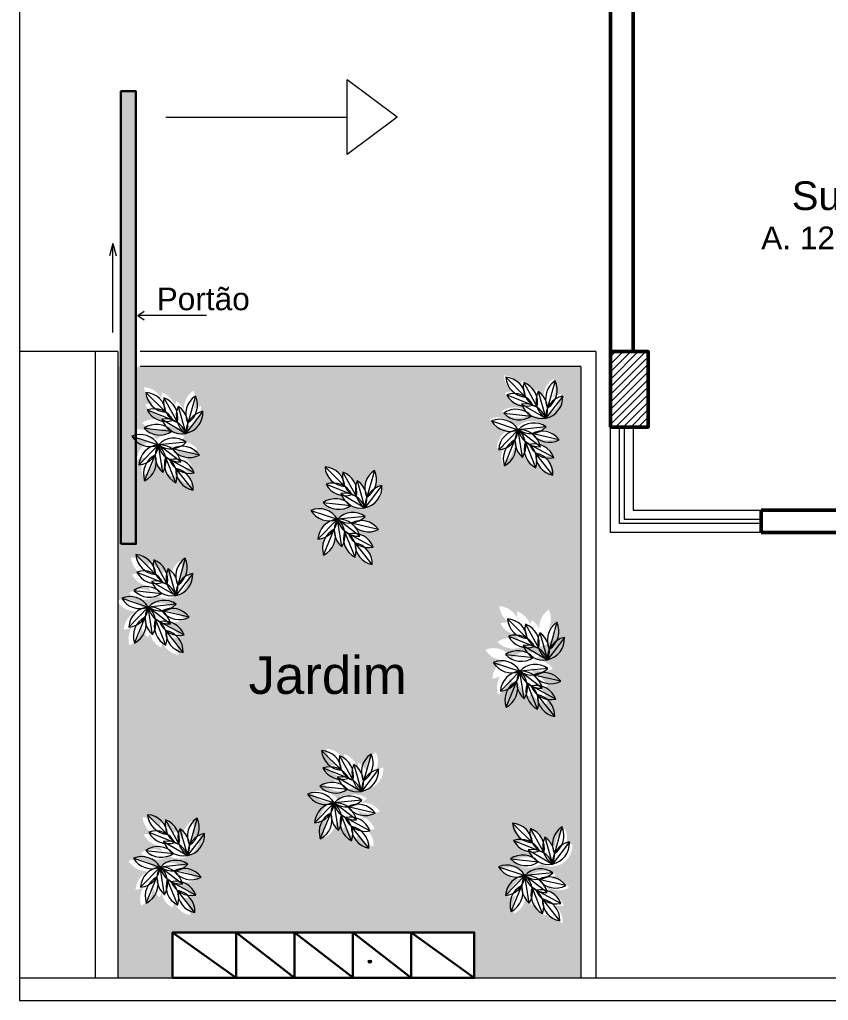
# Model space of a CAD drawing. Header units: millimetres. Extents: x 42 to 552, y 43 to 535.
# Drawn here: x 141.33 to 146.69, y 504.65 to 511.15 of the extents above; entities that cross this region are included whole.
import ezdxf
from ezdxf.enums import TextEntityAlignment as Align

# ---------------------------------------------------------------- set-up
doc = ezdxf.new("R2010")
doc.units = ezdxf.units.MM
doc.header["$LTSCALE"] = 0.75
doc.header["$MEASUREMENT"] = 0
for name, color, linetype, lineweight in [('Gramado', 9, 'Continuous', 0), ('Linhas finas', 7, 'Continuous', 0), ('Linhas medias', 7, 'Continuous', 30), ('Paredes', 7, 'Continuous', 50)]:
    doc.layers.add(name, color=color, linetype=linetype, lineweight=lineweight)
doc.layers.add('Textos', color=144, linetype='Continuous')
doc.styles.get("Standard").update_dxf_attribs({"font": 'arial.ttf'})

# ---------------------------------------------------------------- blocks, each defined once
blk = doc.blocks.new('arbusto3planta')
for p, q in [((-0.5066, 0.5559), (-0.3748, 0.4253)), ((-0.3875, 0.5209), (-0.2985, 0.3581)), ((-0.1792, 0.5325), (-0.2287, 0.3537)), ((-0.2923, 0.4631), (-0.2419, 0.2845)), ((-0.4995, 0.4403), (-0.3268, 0.3723)), ((-0.1292, 0.4319), (-0.2419, 0.2845)), ((-0.4017, 0.3788), (-0.2419, 0.2845)), ((-0.6003, 0.2667), (-0.424, 0.2088)), ((-0.5193, 0.3191), (-0.3348, 0.2992)), ((-0.5534, 0.0759), (-0.424, 0.2088)), ((-0.2393, 0.2275), (-0.424, 0.2088)), ((-0.3951, 0.0255), (-0.424, 0.2088)), ((-0.2765, 0.0962), (-0.424, 0.2088)), ((-0.5157, -0.0299), (-0.4453, 0.1417)), ((-0.1526, 0.1416), (-0.3334, 0.1832)), ((-0.3075, -0.0432), (-0.3764, 0.1291)), ((-0.1867, 0.0235), (-0.35, 0.1116)), ((-0.1934, -0.0921), (-0.3087, 0.0533))]:
    blk.add_line(p, q)
for centre, start, end in [((-0.3655, 0.5664), 184.25559, 266.25847), ((-0.5158, 0.4148), 4.25559, 86.25847), ((-0.2493, 0.4906), 167.63867, 249.64154), ((-0.4367, 0.3883), 347.63867, 69.64154), ((-0.1011, 0.4146), 123.52835, 205.53123), ((-0.3068, 0.4716), 303.52835, 25.53123), ((-0.1644, 0.4028), 154.77016, 236.77304), ((-0.3698, 0.3448), 334.77016, 56.77304), ((-0.4523, 0.307), 27.51341, 109.51629), ((-0.3741, 0.5056), 207.51341, 289.51629), ((-0.1007, 0.2934), 101.59933, 183.6022), ((-0.2703, 0.4231), 281.59933, 3.6022), ((-0.4385, 0.203), 42.85822, 124.8611), ((-0.376, 0.2398), 18.45543, 100.45831), ((-0.2675, 0.4236), 198.45543, 280.45831), ((-0.5454, 0.1364), 30.83678, 112.83966), ((-0.4788, 0.3392), 210.83678, 292.83966), ((-0.4157, 0.4153), 222.85822, 304.8611), ((-0.5651, 0.2168), 274.77156, 356.77444), ((-0.4122, 0.0679), 94.77156, 176.77444), ((-0.3041, 0.1338), 147.9424, 229.94528), ((-0.3209, 0.112), 54.76058, 136.76346), ((-0.3424, 0.3244), 234.76058, 316.76346), ((-0.415, 0.0677), 11.62767, 93.63055), ((-0.515, 0.1006), 327.9424, 49.94528), ((-0.2854, 0.2374), 191.62767, 273.63055), ((-0.2669, 0.0584), 36.03046, 118.03334), ((-0.3817, 0.0154), 116.70059, 198.70347), ((-0.5792, 0.0964), 296.70059, 18.70347), ((-0.219, 0.2664), 216.03046, 298.03334), ((-0.2429, 0.0826), 160.8109, 242.81378), ((-0.4411, 0.0033), 340.8109, 62.81378), ((-0.319, -0.0264), 20.68565, 102.68853), ((-0.2177, 0.1615), 200.68565, 282.68853), ((-0.1675, 0.0469), 177.42783, 259.43071), ((-0.3347, -0.0858), 357.42783, 79.43071)]:
    blk.add_arc(centre, 0.1414, start, end)

msp = doc.modelspace()

# ---------------------------------------------------------------- hatches: boundary and pattern name
at = {"layer": 'Gramado'}
h = msp.add_hatch(color=253, dxfattribs=at)
h.dxf.hatch_style = 1
h.paths.add_polyline_path([(142.0982, 510.6754), (141.9982, 510.6754), (141.9982, 507.6754), (142.0982, 507.6754)])
h = msp.add_hatch(dxfattribs=at)
h.set_pattern_fill('GRASS', color=92, scale=0.003)
h.set_pattern_definition([(90, (-892.924857, -728.601386), (-0.0538815367, 0.0538815367), [0.0142875, -0.0934755734]), (45, (-892.92486, -728.601386), (-0.0538815367, 0.0538815367), [0.0142875, -0.0619125]), (135, (-892.92486, -728.601386), (-0.0538815367, -0.0538815367), [0.0142875, -0.0619125])])
h.paths.add_polyline_path([(145.0471, 508.8498), (142.1271, 508.8498), (141.9771, 508.8498), (141.9771, 507.3001, -0.361474), (142.1477, 507.24, -0.373899), (142.3323, 507.2586, -0.081908), (142.2958, 507.2306, -0.256757), (142.4191, 507.1727, -0.283314), (142.271, 507.182, -0.082411), (142.2918, 507.1406, -0.2367), (142.385, 507.0547, -0.101831), (142.328, 507.0536, -0.233248), (142.3782, 506.939, -0.262089), (142.2719, 507.0281, -0.072632), (142.2642, 506.9879, -0.227131), (142.1903, 507.0852, -0.056209), (142.1766, 507.0567, -0.137169), (142.1336, 507.1196, -0.268295), (142.056, 507.0012, -0.225181), (142.0701, 507.1216, -0.095977), (142.0183, 507.107, -0.286437), (142.1046, 507.2294, -0.266309), (141.9771, 507.2889), (141.9771, 504.7998), (142.3406, 504.7998), (142.3406, 505.0998), (144.3406, 505.0998), (144.3406, 504.7998), (145.0471, 504.7998)])
h.paths.add_polyline_path([(142.4651, 508.0659, -0.262089), (142.3587, 508.155, -0.072632), (142.351, 508.1148, -0.227131), (142.2771, 508.2121, -0.056209), (142.2634, 508.1836, -0.137169), (142.2204, 508.2465, -0.268295), (142.1428, 508.1281, -0.225181), (142.1569, 508.2485, -0.095977), (142.1051, 508.2339, -0.286437), (142.1914, 508.3563, -0.286437), (142.0582, 508.4247, -0.373899), (142.2345, 508.3669, -0.373899), (142.4192, 508.3855, -0.081908), (142.3826, 508.3575, -0.256757), (142.5059, 508.2996, -0.283314), (142.3579, 508.3089, -0.082411), (142.3786, 508.2675, -0.2367), (142.4718, 508.1816, -0.101831), (142.4148, 508.1805, -0.233248)], flags=16)
h.paths.add_polyline_path([(142.2345, 508.3669), (142.382, 508.2542, -0.373899)], flags=0)
h.paths.add_polyline_path([(142.4166, 508.4426, -0.171247), (142.3237, 508.4572, -0.373899), (142.1392, 508.4771, -0.283314), (142.2873, 508.4854, -0.082411), (142.2618, 508.5241, -0.2367), (142.159, 508.5983, -0.101831), (142.2155, 508.6062, -0.233248), (142.1519, 508.714, -0.262089), (142.2681, 508.6382, -0.072632), (142.271, 508.6789, -0.227131), (142.356, 508.5911, -0.056209), (142.3662, 508.6211, -0.137169), (142.4163, 508.5638, -0.268295), (142.4793, 508.6906, -0.225181), (142.4796, 508.5693, -0.095977), (142.5293, 508.59, -0.373899)], flags=16)
h.paths.add_polyline_path([(142.4166, 508.4426), (142.2568, 508.5369, -0.373899)], flags=0)
h.paths.add_polyline_path([(142.3925, 507.5637, -0.225181), (142.3928, 507.4424, -0.095977), (142.4425, 507.4631, -0.373899), (142.3298, 507.3157, -0.171247), (142.2368, 507.3303, -0.373899), (142.0523, 507.3502, -0.283314), (142.2004, 507.3585, -0.082411), (142.1749, 507.3972, -0.2367), (142.0722, 507.4714, -0.101831), (142.1286, 507.4793, -0.233248), (142.0651, 507.5871, -0.262089), (142.1813, 507.5113, -0.072632), (142.1842, 507.552, -0.227131), (142.2691, 507.4642, -0.056209), (142.2793, 507.4942, -0.137169), (142.3295, 507.4369, -0.268295)], flags=16)
h.paths.add_polyline_path([(142.3298, 507.3157), (142.17, 507.41, -0.373899)], flags=0)
h.paths.add_polyline_path([(143.2577, 507.8968, -0.373899), (143.4341, 507.8389, -0.373899), (143.6187, 507.8575, -0.081908), (143.5821, 507.8296, -0.256757), (143.7054, 507.7716, -0.283314), (143.5574, 507.781, -0.082411), (143.5781, 507.7396, -0.2367), (143.6713, 507.6536, -0.101831), (143.6143, 507.6526, -0.233248), (143.6646, 507.538, -0.262089), (143.5582, 507.627, -0.072632), (143.5505, 507.5869, -0.227131), (143.4766, 507.6842, -0.056209), (143.4629, 507.6556, -0.137169), (143.42, 507.7185, -0.268295), (143.3423, 507.6001, -0.225181), (143.3564, 507.7205, -0.095977), (143.3046, 507.7059, -0.286437), (143.3909, 507.8283, -0.286437)], flags=16)
h.paths.add_polyline_path([(143.4341, 507.8389), (143.5815, 507.7263, -0.373899)], flags=0)
h.paths.add_polyline_path([(143.3387, 507.9491, -0.283314), (143.4868, 507.9575, -0.082411), (143.4613, 507.9961, -0.2367), (143.3585, 508.0704, -0.101831), (143.415, 508.0782, -0.233248), (143.3514, 508.186, -0.262089), (143.4676, 508.1102, -0.072632), (143.4705, 508.151, -0.227131), (143.5555, 508.0632, -0.056209), (143.5657, 508.0932, -0.137169), (143.6158, 508.0358, -0.268295), (143.6788, 508.1626, -0.225181), (143.6792, 508.0414, -0.095977), (143.7288, 508.062, -0.373899), (143.6161, 507.9146, -0.171247), (143.5232, 507.9293, -0.373899)], flags=16)
h.paths.add_polyline_path([(143.6161, 507.9146), (143.4563, 508.0089, -0.373899)], flags=0)
h.paths.add_polyline_path([(143.3611, 506.3175, -0.262089), (143.4773, 506.2417, -0.072632), (143.4802, 506.2825, -0.227131), (143.5652, 506.1946, -0.056209), (143.5754, 506.2247, -0.137169), (143.6255, 506.1673, -0.268295), (143.6885, 506.2941, -0.225181), (143.6888, 506.1728, -0.095977), (143.7385, 506.1935, -0.373899), (143.6258, 506.0461, -0.171247), (143.5329, 506.0608, -0.373899), (143.3484, 506.0806, -0.283314), (143.4965, 506.089, -0.082411), (143.471, 506.1276, -0.2367), (143.3682, 506.2019, -0.101831), (143.4247, 506.2097, -0.233248)], flags=16)
h.paths.add_polyline_path([(144.4429, 508.5033, -0.373899), (144.6192, 508.4454, -0.373899), (144.8038, 508.4641, -0.081908), (144.7673, 508.4361, -0.256757), (144.8906, 508.3782, -0.283314), (144.7425, 508.3875, -0.082411), (144.7633, 508.3461, -0.2367), (144.8565, 508.2601, -0.101831), (144.7995, 508.2591, -0.233248), (144.8497, 508.1445, -0.262089), (144.7434, 508.2335, -0.072632), (144.7357, 508.1934, -0.227131), (144.6617, 508.2907, -0.056209), (144.648, 508.2621, -0.137169), (144.6051, 508.325, -0.268295), (144.5274, 508.2066, -0.225181), (144.5415, 508.3271, -0.095977), (144.4898, 508.3125, -0.286437), (144.5761, 508.4348, -0.286437)], flags=16)
h.paths.add_polyline_path([(144.6192, 508.4454), (144.7667, 508.3328, -0.373899)], flags=0)
h.paths.add_polyline_path([(143.6258, 506.0461), (143.466, 506.1404, -0.373899)], flags=0)
h.paths.add_polyline_path([(144.5238, 508.5556, -0.283314), (144.6719, 508.564, -0.082411), (144.6464, 508.6026, -0.2367), (144.5436, 508.6769, -0.101831), (144.6001, 508.6847, -0.233248), (144.5366, 508.7925, -0.262089), (144.6528, 508.7167, -0.072632), (144.6557, 508.7575, -0.227131), (144.7406, 508.6697, -0.056209), (144.7508, 508.6997, -0.137169), (144.8009, 508.6423, -0.268295), (144.864, 508.7691, -0.225181), (144.8643, 508.6479, -0.095977), (144.914, 508.6685, -0.373899), (144.8013, 508.5211, -0.171247), (144.7083, 508.5358, -0.373899)], flags=16)
h.paths.add_polyline_path([(144.5075, 507.2629, -0.262089), (144.6237, 507.1871, -0.072632), (144.6266, 507.2278, -0.227131), (144.7116, 507.14, -0.056209), (144.7218, 507.17, -0.137169), (144.7719, 507.1127, -0.268295), (144.8349, 507.2395, -0.225181), (144.8352, 507.1182, -0.095977), (144.8849, 507.1389, -0.373899), (144.7722, 506.9914, -0.171247), (144.6792, 507.0061, -0.373899), (144.4947, 507.026, -0.283314), (144.6429, 507.0343, -0.082411), (144.6174, 507.073, -0.2367), (144.5146, 507.1472, -0.101831), (144.5711, 507.1551, -0.233248)], flags=16)
h.paths.add_polyline_path([(144.8013, 508.5211), (144.6414, 508.6154, -0.373899)], flags=0)
h.paths.add_polyline_path([(144.4138, 506.9736, -0.373899), (144.5901, 506.9158, -0.373899), (144.7748, 506.9344, -0.081908), (144.7382, 506.9064, -0.256757), (144.8615, 506.8485, -0.283314), (144.7135, 506.8578, -0.082411), (144.7342, 506.8164, -0.2367), (144.8274, 506.7305, -0.101831), (144.7704, 506.7294, -0.233248), (144.8207, 506.6148, -0.262089), (144.7143, 506.7039, -0.072632), (144.7066, 506.6637, -0.227131), (144.6327, 506.761, -0.056209), (144.619, 506.7325, -0.137169), (144.576, 506.7954, -0.268295), (144.4984, 506.677, -0.225181), (144.5125, 506.7974, -0.095977), (144.4607, 506.7828, -0.286437), (144.547, 506.9052, -0.286437)], flags=16)
h.paths.add_polyline_path([(144.5901, 506.9158), (144.7376, 506.8031, -0.373899)], flags=0)
h.paths.add_polyline_path([(143.4437, 505.9704, -0.373899), (143.6284, 505.989, -0.081908), (143.5918, 505.9611, -0.256757), (143.7151, 505.9031, -0.283314), (143.5671, 505.9124, -0.082411), (143.5878, 505.871, -0.2367), (143.681, 505.7851, -0.101831), (143.624, 505.784, -0.233248), (143.6743, 505.6694, -0.262089), (143.5679, 505.7585, -0.072632), (143.5602, 505.7184, -0.227131), (143.4863, 505.8157, -0.056209), (143.4726, 505.7871, -0.137169), (143.4296, 505.85, -0.268295), (143.352, 505.7316, -0.225181), (143.3661, 505.852, -0.095977), (143.3143, 505.8374, -0.286437), (143.4006, 505.9598, -0.286437), (143.2674, 506.0282, -0.373899)], flags=16)
h.paths.add_polyline_path([(143.4437, 505.9704), (143.5912, 505.8578, -0.373899)], flags=0)
h.paths.add_polyline_path([(144.7722, 506.9914), (144.6124, 507.0857, -0.373899)], flags=0)
h.paths.add_polyline_path([(142.47, 505.8402, -0.225181), (142.4703, 505.719, -0.095977), (142.52, 505.7396, -0.373899), (142.4073, 505.5922, -0.171247), (142.3143, 505.6069, -0.373899), (142.1298, 505.6267, -0.283314), (142.2779, 505.6351, -0.082411), (142.2524, 505.6737, -0.2367), (142.1496, 505.748, -0.101831), (142.2061, 505.7558, -0.233248), (142.1426, 505.8636, -0.262089), (142.2588, 505.7878, -0.072632), (142.2617, 505.8286, -0.227131), (142.3466, 505.7408, -0.056209), (142.3568, 505.7708, -0.137169), (142.4069, 505.7134, -0.268295)], flags=16)
h.paths.add_polyline_path([(142.4073, 505.5922), (142.2474, 505.6865, -0.373899)], flags=0)
h.paths.add_polyline_path([(142.4098, 505.5352, -0.081908), (142.3733, 505.5072, -0.256757), (142.4966, 505.4492, -0.283314), (142.3485, 505.4586, -0.082411), (142.3692, 505.4172, -0.2367), (142.4625, 505.3312, -0.101831), (142.4055, 505.3302, -0.233248), (142.4557, 505.2156, -0.262089), (142.3494, 505.3046, -0.072632), (142.3416, 505.2645, -0.227131), (142.2677, 505.3618, -0.056209), (142.254, 505.3332, -0.137169), (142.2111, 505.3961, -0.268295), (142.1334, 505.2777, -0.225181), (142.1475, 505.3981, -0.095977), (142.0958, 505.3835, -0.286437), (142.1821, 505.5059, -0.286437), (142.0489, 505.5744, -0.373899), (142.2252, 505.5165, -0.373899)], flags=16)
h.paths.add_polyline_path([(142.2252, 505.5165), (142.3727, 505.4039, -0.373899)], flags=0)
h.paths.add_polyline_path([(144.6141, 505.8106, -0.262089), (144.7303, 505.7349, -0.072632), (144.7332, 505.7756, -0.227131), (144.8181, 505.6878, -0.056209), (144.8283, 505.7178, -0.137169), (144.8784, 505.6605, -0.268295), (144.9415, 505.7872, -0.225181), (144.9418, 505.666, -0.095977), (144.9915, 505.6866, -0.373899), (144.8787, 505.5392, -0.171247), (144.7858, 505.5539, -0.373899), (144.6013, 505.5738, -0.283314), (144.7494, 505.5821, -0.082411), (144.7239, 505.6207, -0.2367), (144.6211, 505.695, -0.101831), (144.6776, 505.7028, -0.233248)], flags=16)
h.paths.add_polyline_path([(144.8787, 505.5392), (144.7189, 505.6335, -0.373899)], flags=0)
h.paths.add_polyline_path([(144.5204, 505.5214, -0.373899), (144.6967, 505.4635, -0.373899), (144.8813, 505.4822, -0.081908), (144.8447, 505.4542, -0.256757), (144.9681, 505.3963, -0.283314), (144.82, 505.4056, -0.082411), (144.8407, 505.3642, -0.2367), (144.9339, 505.2782, -0.101831), (144.8769, 505.2772, -0.233248), (144.9272, 505.1626, -0.262089), (144.8209, 505.2517, -0.072632), (144.8131, 505.2115, -0.227131), (144.7392, 505.3088, -0.056209), (144.7255, 505.2802, -0.137169), (144.6826, 505.3431, -0.268295), (144.6049, 505.2248, -0.225181), (144.619, 505.3452, -0.095977), (144.5672, 505.3306, -0.286437), (144.6535, 505.4529, -0.286437)], flags=16)
h.paths.add_polyline_path([(144.6967, 505.4635), (144.8441, 505.3509, -0.373899)], flags=0)
h.paths.add_polyline_path([(143.0494, 507.1015), (143.5322, 507.1015), (143.5322, 507.4106), (143.0494, 507.4106)], flags=24)
h.paths.add_polyline_path([(142.7818, 506.6132), (143.9568, 506.6132), (143.9568, 506.9946), (142.7818, 506.9946)], flags=24)
h = msp.add_hatch(dxfattribs=at)
h.set_pattern_fill('GRASS', color=92, scale=0.003)
h.set_pattern_definition([(90, (-892.924857, -728.601386), (-0.0538815367, 0.0538815367), [0.0142875, -0.0934755734]), (45, (-892.92486, -728.601386), (-0.0538815367, 0.0538815367), [0.0142875, -0.0619125]), (135, (-892.92486, -728.601386), (-0.0538815367, -0.0538815367), [0.0142875, -0.0619125])])
h.paths.add_polyline_path([(145.0471, 508.8498), (142.1271, 508.8498), (141.9771, 508.8498), (141.9771, 507.3001, -0.361474), (142.1477, 507.24, -0.373899), (142.3323, 507.2586, -0.081908), (142.2958, 507.2306, -0.256757), (142.4191, 507.1727, -0.283314), (142.271, 507.182, -0.082411), (142.2918, 507.1406, -0.2367), (142.385, 507.0547, -0.101831), (142.328, 507.0536, -0.233248), (142.3782, 506.939, -0.262089), (142.2719, 507.0281, -0.072632), (142.2642, 506.9879, -0.227131), (142.1903, 507.0852, -0.056209), (142.1766, 507.0567, -0.137169), (142.1336, 507.1196, -0.268295), (142.056, 507.0012, -0.225181), (142.0701, 507.1216, -0.095977), (142.0183, 507.107, -0.286437), (142.1046, 507.2294, -0.266309), (141.9771, 507.2889), (141.9771, 504.7998), (142.3406, 504.7998), (142.3406, 505.0998), (144.3406, 505.0998), (144.3406, 504.7998), (145.0471, 504.7998)])
h.paths.add_polyline_path([(142.4651, 508.0659, -0.262089), (142.3587, 508.155, -0.072632), (142.351, 508.1148, -0.227131), (142.2771, 508.2121, -0.056209), (142.2634, 508.1836, -0.137169), (142.2204, 508.2465, -0.268295), (142.1428, 508.1281, -0.225181), (142.1569, 508.2485, -0.095977), (142.1051, 508.2339, -0.286437), (142.1914, 508.3563, -0.286437), (142.0582, 508.4247, -0.373899), (142.2345, 508.3669, -0.373899), (142.4192, 508.3855, -0.081908), (142.3826, 508.3575, -0.256757), (142.5059, 508.2996, -0.283314), (142.3579, 508.3089, -0.082411), (142.3786, 508.2675, -0.2367), (142.4718, 508.1816, -0.101831), (142.4148, 508.1805, -0.233248)], flags=16)
h.paths.add_polyline_path([(142.2345, 508.3669), (142.382, 508.2542, -0.373899)], flags=0)
h.paths.add_polyline_path([(142.4166, 508.4426, -0.171247), (142.3237, 508.4572, -0.373899), (142.1392, 508.4771, -0.283314), (142.2873, 508.4854, -0.082411), (142.2618, 508.5241, -0.2367), (142.159, 508.5983, -0.101831), (142.2155, 508.6062, -0.233248), (142.1519, 508.714, -0.262089), (142.2681, 508.6382, -0.072632), (142.271, 508.6789, -0.227131), (142.356, 508.5911, -0.056209), (142.3662, 508.6211, -0.137169), (142.4163, 508.5638, -0.268295), (142.4793, 508.6906, -0.225181), (142.4796, 508.5693, -0.095977), (142.5293, 508.59, -0.373899)], flags=16)
h.paths.add_polyline_path([(142.4166, 508.4426), (142.2568, 508.5369, -0.373899)], flags=0)
h.paths.add_polyline_path([(142.3925, 507.5637, -0.225181), (142.3928, 507.4424, -0.095977), (142.4425, 507.4631, -0.373899), (142.3298, 507.3157, -0.171247), (142.2368, 507.3303, -0.373899), (142.0523, 507.3502, -0.283314), (142.2004, 507.3585, -0.082411), (142.1749, 507.3972, -0.2367), (142.0722, 507.4714, -0.101831), (142.1286, 507.4793, -0.233248), (142.0651, 507.5871, -0.262089), (142.1813, 507.5113, -0.072632), (142.1842, 507.552, -0.227131), (142.2691, 507.4642, -0.056209), (142.2793, 507.4942, -0.137169), (142.3295, 507.4369, -0.268295)], flags=16)
h.paths.add_polyline_path([(142.3298, 507.3157), (142.17, 507.41, -0.373899)], flags=0)
h.paths.add_polyline_path([(143.2577, 507.8968, -0.373899), (143.4341, 507.8389, -0.373899), (143.6187, 507.8575, -0.081908), (143.5821, 507.8296, -0.256757), (143.7054, 507.7716, -0.283314), (143.5574, 507.781, -0.082411), (143.5781, 507.7396, -0.2367), (143.6713, 507.6536, -0.101831), (143.6143, 507.6526, -0.233248), (143.6646, 507.538, -0.262089), (143.5582, 507.627, -0.072632), (143.5505, 507.5869, -0.227131), (143.4766, 507.6842, -0.056209), (143.4629, 507.6556, -0.137169), (143.42, 507.7185, -0.268295), (143.3423, 507.6001, -0.225181), (143.3564, 507.7205, -0.095977), (143.3046, 507.7059, -0.286437), (143.3909, 507.8283, -0.286437)], flags=16)
h.paths.add_polyline_path([(143.4341, 507.8389), (143.5815, 507.7263, -0.373899)], flags=0)
h.paths.add_polyline_path([(143.3387, 507.9491, -0.283314), (143.4868, 507.9575, -0.082411), (143.4613, 507.9961, -0.2367), (143.3585, 508.0704, -0.101831), (143.415, 508.0782, -0.233248), (143.3514, 508.186, -0.262089), (143.4676, 508.1102, -0.072632), (143.4705, 508.151, -0.227131), (143.5555, 508.0632, -0.056209), (143.5657, 508.0932, -0.137169), (143.6158, 508.0358, -0.268295), (143.6788, 508.1626, -0.225181), (143.6792, 508.0414, -0.095977), (143.7288, 508.062, -0.373899), (143.6161, 507.9146, -0.171247), (143.5232, 507.9293, -0.373899)], flags=16)
h.paths.add_polyline_path([(143.6161, 507.9146), (143.4563, 508.0089, -0.373899)], flags=0)
h.paths.add_polyline_path([(143.3611, 506.3175, -0.262089), (143.4773, 506.2417, -0.072632), (143.4802, 506.2825, -0.227131), (143.5652, 506.1946, -0.056209), (143.5754, 506.2247, -0.137169), (143.6255, 506.1673, -0.268295), (143.6885, 506.2941, -0.225181), (143.6888, 506.1728, -0.095977), (143.7385, 506.1935, -0.373899), (143.6258, 506.0461, -0.171247), (143.5329, 506.0608, -0.373899), (143.3484, 506.0806, -0.283314), (143.4965, 506.089, -0.082411), (143.471, 506.1276, -0.2367), (143.3682, 506.2019, -0.101831), (143.4247, 506.2097, -0.233248)], flags=16)
h.paths.add_polyline_path([(144.4429, 508.5033, -0.373899), (144.6192, 508.4454, -0.373899), (144.8038, 508.4641, -0.081908), (144.7673, 508.4361, -0.256757), (144.8906, 508.3782, -0.283314), (144.7425, 508.3875, -0.082411), (144.7633, 508.3461, -0.2367), (144.8565, 508.2601, -0.101831), (144.7995, 508.2591, -0.233248), (144.8497, 508.1445, -0.262089), (144.7434, 508.2335, -0.072632), (144.7357, 508.1934, -0.227131), (144.6617, 508.2907, -0.056209), (144.648, 508.2621, -0.137169), (144.6051, 508.325, -0.268295), (144.5274, 508.2066, -0.225181), (144.5415, 508.3271, -0.095977), (144.4898, 508.3125, -0.286437), (144.5761, 508.4348, -0.286437)], flags=16)
h.paths.add_polyline_path([(144.6192, 508.4454), (144.7667, 508.3328, -0.373899)], flags=0)
h.paths.add_polyline_path([(143.6258, 506.0461), (143.466, 506.1404, -0.373899)], flags=0)
h.paths.add_polyline_path([(144.5238, 508.5556, -0.283314), (144.6719, 508.564, -0.082411), (144.6464, 508.6026, -0.2367), (144.5436, 508.6769, -0.101831), (144.6001, 508.6847, -0.233248), (144.5366, 508.7925, -0.262089), (144.6528, 508.7167, -0.072632), (144.6557, 508.7575, -0.227131), (144.7406, 508.6697, -0.056209), (144.7508, 508.6997, -0.137169), (144.8009, 508.6423, -0.268295), (144.864, 508.7691, -0.225181), (144.8643, 508.6479, -0.095977), (144.914, 508.6685, -0.373899), (144.8013, 508.5211, -0.171247), (144.7083, 508.5358, -0.373899)], flags=16)
h.paths.add_polyline_path([(144.5075, 507.2629, -0.262089), (144.6237, 507.1871, -0.072632), (144.6266, 507.2278, -0.227131), (144.7116, 507.14, -0.056209), (144.7218, 507.17, -0.137169), (144.7719, 507.1127, -0.268295), (144.8349, 507.2395, -0.225181), (144.8352, 507.1182, -0.095977), (144.8849, 507.1389, -0.373899), (144.7722, 506.9914, -0.171247), (144.6792, 507.0061, -0.373899), (144.4947, 507.026, -0.283314), (144.6429, 507.0343, -0.082411), (144.6174, 507.073, -0.2367), (144.5146, 507.1472, -0.101831), (144.5711, 507.1551, -0.233248)], flags=16)
h.paths.add_polyline_path([(144.8013, 508.5211), (144.6414, 508.6154, -0.373899)], flags=0)
h.paths.add_polyline_path([(144.4138, 506.9736, -0.373899), (144.5901, 506.9158, -0.373899), (144.7748, 506.9344, -0.081908), (144.7382, 506.9064, -0.256757), (144.8615, 506.8485, -0.283314), (144.7135, 506.8578, -0.082411), (144.7342, 506.8164, -0.2367), (144.8274, 506.7305, -0.101831), (144.7704, 506.7294, -0.233248), (144.8207, 506.6148, -0.262089), (144.7143, 506.7039, -0.072632), (144.7066, 506.6637, -0.227131), (144.6327, 506.761, -0.056209), (144.619, 506.7325, -0.137169), (144.576, 506.7954, -0.268295), (144.4984, 506.677, -0.225181), (144.5125, 506.7974, -0.095977), (144.4607, 506.7828, -0.286437), (144.547, 506.9052, -0.286437)], flags=16)
h.paths.add_polyline_path([(144.5901, 506.9158), (144.7376, 506.8031, -0.373899)], flags=0)
h.paths.add_polyline_path([(143.4437, 505.9704, -0.373899), (143.6284, 505.989, -0.081908), (143.5918, 505.9611, -0.256757), (143.7151, 505.9031, -0.283314), (143.5671, 505.9124, -0.082411), (143.5878, 505.871, -0.2367), (143.681, 505.7851, -0.101831), (143.624, 505.784, -0.233248), (143.6743, 505.6694, -0.262089), (143.5679, 505.7585, -0.072632), (143.5602, 505.7184, -0.227131), (143.4863, 505.8157, -0.056209), (143.4726, 505.7871, -0.137169), (143.4296, 505.85, -0.268295), (143.352, 505.7316, -0.225181), (143.3661, 505.852, -0.095977), (143.3143, 505.8374, -0.286437), (143.4006, 505.9598, -0.286437), (143.2674, 506.0282, -0.373899)], flags=16)
h.paths.add_polyline_path([(143.4437, 505.9704), (143.5912, 505.8578, -0.373899)], flags=0)
h.paths.add_polyline_path([(144.7722, 506.9914), (144.6124, 507.0857, -0.373899)], flags=0)
h.paths.add_polyline_path([(142.47, 505.8402, -0.225181), (142.4703, 505.719, -0.095977), (142.52, 505.7396, -0.373899), (142.4073, 505.5922, -0.171247), (142.3143, 505.6069, -0.373899), (142.1298, 505.6267, -0.283314), (142.2779, 505.6351, -0.082411), (142.2524, 505.6737, -0.2367), (142.1496, 505.748, -0.101831), (142.2061, 505.7558, -0.233248), (142.1426, 505.8636, -0.262089), (142.2588, 505.7878, -0.072632), (142.2617, 505.8286, -0.227131), (142.3466, 505.7408, -0.056209), (142.3568, 505.7708, -0.137169), (142.4069, 505.7134, -0.268295)], flags=16)
h.paths.add_polyline_path([(142.4073, 505.5922), (142.2474, 505.6865, -0.373899)], flags=0)
h.paths.add_polyline_path([(142.4098, 505.5352, -0.081908), (142.3733, 505.5072, -0.256757), (142.4966, 505.4492, -0.283314), (142.3485, 505.4586, -0.082411), (142.3692, 505.4172, -0.2367), (142.4625, 505.3312, -0.101831), (142.4055, 505.3302, -0.233248), (142.4557, 505.2156, -0.262089), (142.3494, 505.3046, -0.072632), (142.3416, 505.2645, -0.227131), (142.2677, 505.3618, -0.056209), (142.254, 505.3332, -0.137169), (142.2111, 505.3961, -0.268295), (142.1334, 505.2777, -0.225181), (142.1475, 505.3981, -0.095977), (142.0958, 505.3835, -0.286437), (142.1821, 505.5059, -0.286437), (142.0489, 505.5744, -0.373899), (142.2252, 505.5165, -0.373899)], flags=16)
h.paths.add_polyline_path([(142.2252, 505.5165), (142.3727, 505.4039, -0.373899)], flags=0)
h.paths.add_polyline_path([(144.6141, 505.8106, -0.262089), (144.7303, 505.7349, -0.072632), (144.7332, 505.7756, -0.227131), (144.8181, 505.6878, -0.056209), (144.8283, 505.7178, -0.137169), (144.8784, 505.6605, -0.268295), (144.9415, 505.7872, -0.225181), (144.9418, 505.666, -0.095977), (144.9915, 505.6866, -0.373899), (144.8787, 505.5392, -0.171247), (144.7858, 505.5539, -0.373899), (144.6013, 505.5738, -0.283314), (144.7494, 505.5821, -0.082411), (144.7239, 505.6207, -0.2367), (144.6211, 505.695, -0.101831), (144.6776, 505.7028, -0.233248)], flags=16)
h.paths.add_polyline_path([(144.8787, 505.5392), (144.7189, 505.6335, -0.373899)], flags=0)
h.paths.add_polyline_path([(144.5204, 505.5214, -0.373899), (144.6967, 505.4635, -0.373899), (144.8813, 505.4822, -0.081908), (144.8447, 505.4542, -0.256757), (144.9681, 505.3963, -0.283314), (144.82, 505.4056, -0.082411), (144.8407, 505.3642, -0.2367), (144.9339, 505.2782, -0.101831), (144.8769, 505.2772, -0.233248), (144.9272, 505.1626, -0.262089), (144.8209, 505.2517, -0.072632), (144.8131, 505.2115, -0.227131), (144.7392, 505.3088, -0.056209), (144.7255, 505.2802, -0.137169), (144.6826, 505.3431, -0.268295), (144.6049, 505.2248, -0.225181), (144.619, 505.3452, -0.095977), (144.5672, 505.3306, -0.286437), (144.6535, 505.4529, -0.286437)], flags=16)
h.paths.add_polyline_path([(144.6967, 505.4635), (144.8441, 505.3509, -0.373899)], flags=0)
h.paths.add_polyline_path([(143.0494, 507.1015), (143.5322, 507.1015), (143.5322, 507.4106), (143.0494, 507.4106)], flags=24)
h.paths.add_polyline_path([(142.7818, 506.6132), (143.9568, 506.6132), (143.9568, 506.9946), (142.7818, 506.9946)], flags=24)
at = {"layer": 'Linhas finas'}
h = msp.add_hatch(dxfattribs=at)
h.set_pattern_fill('JIS_WOOD', color=256, scale=0.05)
h.set_pattern_definition([(45, (-892.82843, -763.206423), (-0.02499999996, 0.02499999996), [])])
h.paths.add_polyline_path([(145.4936, 508.9498), (145.2436, 508.9498), (145.2436, 508.4498), (145.4936, 508.4498)])
h = msp.add_hatch(color=256, dxfattribs=at)
h.dxf.hatch_style = 1
h.paths.add_polyline_path([(143.6381, 504.9069, 1), (143.6591, 504.9069, 1)])

# ---------------------------------------------------------------- linework, layer by layer
for p, q in [((141.3271, 517.4998), (141.3271, 504.7998)), ((143.8295, 510.504), (143.4979, 510.7515)), ((143.4979, 510.2565), (143.4979, 510.7515)), ((142.2958, 510.504), (143.4979, 510.504)), ((143.8295, 510.504), (143.4979, 510.2565)), ((141.9453, 509.6668), (141.9232, 509.5839)), ((141.9453, 509.0767), (141.9453, 509.6668)), ((141.9453, 509.6668), (141.9674, 509.5839)), ((142.1098, 509.189), (142.1527, 509.2173)), ((142.5667, 509.189), (142.1098, 509.189)), ((142.1098, 509.189), (142.1527, 509.1608)), ((141.9771, 508.9498), (141.3271, 508.9498)), ((141.8271, 508.9498), (141.8271, 504.7998)), ((141.9771, 508.9498), (141.9771, 504.7998)), ((145.1471, 508.9498), (142.1271, 508.9498)), ((145.1471, 508.9498), (145.1471, 504.7998)), ((145.0471, 508.8498), (142.1271, 508.8498)), ((145.0471, 508.8498), (145.0471, 504.7998)), ((145.2436, 507.7498), (145.2436, 508.4498)), ((145.3036, 507.8098), (145.3036, 508.4498)), ((145.3336, 508.4498), (145.3336, 507.8398)), ((145.3936, 508.4498), (145.3936, 507.8998)), ((145.3936, 507.8998), (146.2436, 507.8998)), ((146.2436, 507.8098), (145.3036, 507.8098)), ((145.3336, 507.8398), (146.2436, 507.8398)), ((146.2436, 507.7498), (145.2436, 507.7498)), ((141.3271, 504.7998), (181.1771, 504.7998)), ((141.3271, 504.7998), (141.3271, 504.6498)), ((141.3271, 504.6498), (181.3271, 504.6498))]:
    msp.add_line(p, q, dxfattribs=at)
msp.add_circle((143.6486, 504.9069), 0.0105, dxfattribs=at)
at = {"layer": 'Linhas medias'}
for p, q in [((142.3406, 505.0998), (142.7635, 504.7998)), ((142.7635, 504.7998), (142.7635, 505.0998)), ((142.7635, 505.0998), (143.1496, 504.7998)), ((143.1496, 504.7998), (143.1496, 505.0998)), ((143.1496, 505.0998), (143.5356, 504.8014)), ((143.5356, 504.7998), (143.5356, 505.0998)), ((143.5356, 505.0998), (143.9217, 504.7998)), ((143.9217, 504.7998), (143.9217, 505.0998)), ((143.9217, 505.0998), (144.3406, 504.7998))]:
    msp.add_line(p, q, dxfattribs=at)
for points in [[(141.9982, 507.6754), (142.0982, 507.6754), (142.0982, 510.6754), (141.9982, 510.6754)], [(142.3406, 504.7998), (144.3406, 504.7998), (144.3406, 505.0998), (142.3406, 505.0998)]]:
    msp.add_lwpolyline(points, close=True, dxfattribs=at)
at = {"layer": 'Paredes'}
for p, q in [((145.2436, 508.9498), (145.2436, 513.4498)), ((145.3936, 508.9498), (145.3936, 511.8498)), ((146.2436, 507.8998), (148.2436, 507.8998)), ((146.2436, 507.7498), (146.2436, 507.8998)), ((146.2436, 507.7498), (148.3936, 507.7498))]:
    msp.add_line(p, q, dxfattribs=at)
msp.add_lwpolyline([(145.2436, 508.4498), (145.4936, 508.4498), (145.4936, 508.9498), (145.2436, 508.9498)], close=True, dxfattribs=at)

# ---------------------------------------------------------------- block references
at = {"layer": 'Gramado'}
for p in [(145.056, 508.2232), (142.6712, 508.1225), (143.858, 507.6301), (142.6041, 507.0481), (145.0672, 506.6229), (143.8356, 505.7499), (142.6824, 505.3247), (145.1008, 505.2687)]:
    msp.add_blockref('arbusto3planta', p, dxfattribs=at)

# ---------------------------------------------------------------- texts
at = {"layer": 'Textos'}
for s, height, p in [('Suíte', 0.19, (146.7551, 509.8879)), ('A. 12,63m²', 0.15, (146.7551, 509.6283))]:
    msp.add_text(s, height=height, dxfattribs=at).set_placement(p, align=Align.CENTER)
for s, height, p in [('Portão', 0.15, (142.2355, 509.2239)), ('Jardim', 0.25, (142.8454, 506.681))]:
    msp.add_text(s, height=height, dxfattribs=at).set_placement(p)

doc.saveas('drawing.dxf')
